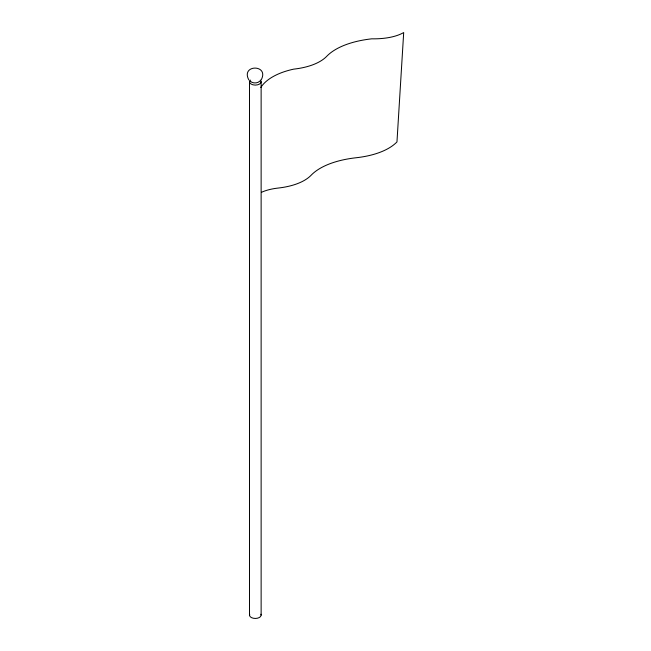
<?xml version="1.0" encoding="UTF-8"?>
<svg xmlns="http://www.w3.org/2000/svg" width="651" height="651" viewBox="0 0 651 651"><rect width="100%" height="100%" fill="white"/><g stroke="black" fill="none" stroke-linecap="round" stroke-linejoin="round"><path stroke-width="0.98" d="M261.165 79.935C269.701 64.156 240.317 64.156 248.845 79.935M260.034 80.968C257.43 83.621 252.588 83.621 249.976 80.968M261.132 81.741L261.132 615.089M249.496 81.741L249.496 615.089M260.791 87.486A74.946 37.237 6.4 0 1 293.682 69.144A64.376 30.67 7.5 0 0 326.712 56.32A87.852 41.859 7.5 0 1 371.786 38.824A53.756 24.323 9.4 0 0 403.693 32.55L396.964 141.918A79.455 37.856 7.5 0 1 356.195 157.745A87.852 41.859 7.5 0 0 311.121 175.241A64.376 30.67 7.5 0 1 278.099 188.066A47.71 22.736 7.5 0 0 261.474 192.305M260.929 614.218A5.818 3.361 0 0 1 255.314 618.45A5.818 3.361 0 0 1 249.691 614.218M260.351 80.057A5.818 3.361 0 0 1 255.314 85.102A5.818 3.361 0 0 1 250.277 80.057"/></g></svg>
